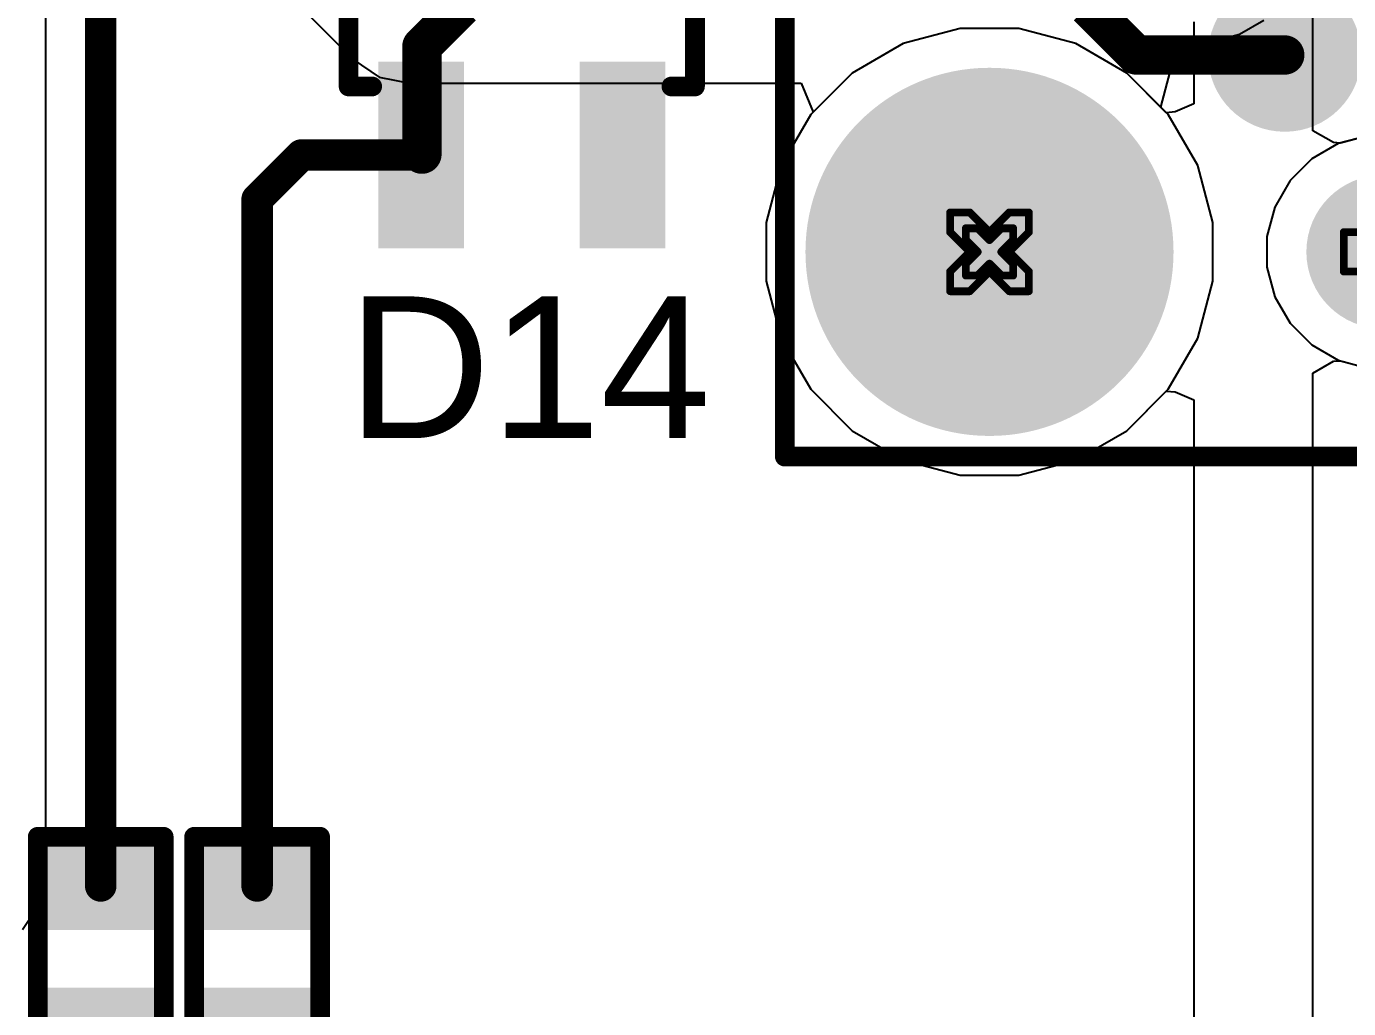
# Model space of a CAD drawing. Header units: inches. Extents: x 0 to 5379, y 0 to 5429.
# Drawn here: x 107.81 to 116.34, y 95.71 to 102.05 of the extents above; entities that cross this region are included whole.
import ezdxf

# ---------------------------------------------------------------- set-up
doc = ezdxf.new("R2010")
doc.units = ezdxf.units.IN
for name, color, linetype in [('Bottom Layer', 5, 'Continuous'), ('Bottom Solder', 6, 'Continuous'), ('Drill Drawing', 1, 'Continuous'), ('GND01', 16, 'Continuous'), ('GND02', 76, 'Continuous'), ('Pad Holes', 156, 'Continuous'), ('PWR', 156, 'Continuous'), ('SIG 01', 90, 'Continuous'), ('Top Layer', 1, 'Continuous'), ('Top Overlay', 2, 'Continuous'), ('Top Paste', 8, 'Continuous'), ('Top Solder', 216, 'Continuous')]:
    doc.layers.add(name, color=color, linetype=linetype)
doc.styles.add('Arial', font='', dxfattribs={"height": 0.2})
doc.styles.get('Arial').set_extended_font_data('Arial')

# ---------------------------------------------------------------- blocks, each defined once
blk = doc.blocks.new('R___0402_697')
at = {"layer": 'Top Layer'}
for points in [[(-0.6985, -0.3175), (-0.6985, 0.3175), (-0.2413, 0.3175), (-0.2413, -0.3175)], [(0.2413, -0.3175), (0.2413, 0.3175), (0.6985, 0.3175), (0.6985, -0.3175)]]:
    blk.add_hatch(color=1, dxfattribs=at).paths.add_polyline_path(points)
at = {"layer": 'Top Paste'}
for points in [[(-0.6985, -0.3175), (-0.6985, 0.3175), (-0.2413, 0.3175), (-0.2413, -0.3175)], [(0.2413, -0.3175), (0.2413, 0.3175), (0.6985, 0.3175), (0.6985, -0.3175)]]:
    blk.add_hatch(color=8, dxfattribs=at).paths.add_polyline_path(points)
at = {"layer": 'Top Solder'}
for points in [[(-0.7535, -0.3725), (-0.7535, 0.3725), (-0.1863, 0.3725), (-0.1863, -0.3725)], [(0.1863, -0.3725), (0.1863, 0.3725), (0.7535, 0.3725), (0.7535, -0.3725)]]:
    blk.add_hatch(color=216, dxfattribs=at).paths.add_polyline_path(points)
at = {"layer": 'Top Overlay'}
for points in [[(-0.7874, 0.4064, 0.127, 0.127, 0), (0.7874, 0.4064, 0.127, 0.127, 0)], [(-0.7874, 0.4064, 0.127, 0.127, 0), (-0.7874, -0.4064, 0.127, 0.127, 0)], [(0.7874, 0.4064, 0.127, 0.127, 0), (0.7874, -0.4064, 0.127, 0.127, 0)], [(-0.7874, -0.4064, 0.127, 0.127, 0), (0.7874, -0.4064, 0.127, 0.127, 0)], [(-0.8128, -0.4318, 0.00323, 0.00323, 0), (0.8128, -0.4318, 0.00323, 0.00323, 0)]]:
    blk.add_lwpolyline(points, format="xyseb", dxfattribs=at)
for points in [[(-0.8191, 0.4064, 0.0635, 0.0635, 1), (-0.7556, 0.4064, 0.0635, 0.0635, 1)], [(-0.8191, 0.4064, 0.0635, 0.0635, 1), (-0.7556, 0.4064, 0.0635, 0.0635, 1)], [(0.7556, 0.4064, 0.0635, 0.0635, 1), (0.8191, 0.4064, 0.0635, 0.0635, 1)], [(0.7556, 0.4064, 0.0635, 0.0635, 1), (0.8191, 0.4064, 0.0635, 0.0635, 1)], [(-0.8191, -0.4064, 0.0635, 0.0635, 1), (-0.7556, -0.4064, 0.0635, 0.0635, 1)], [(-0.8191, -0.4064, 0.0635, 0.0635, 1), (-0.7556, -0.4064, 0.0635, 0.0635, 1)], [(0.7556, -0.4064, 0.0635, 0.0635, 1), (0.8191, -0.4064, 0.0635, 0.0635, 1)], [(0.7556, -0.4064, 0.0635, 0.0635, 1), (0.8191, -0.4064, 0.0635, 0.0635, 1)], [(-0.8136, -0.4318, 0.00161, 0.00161, 1), (-0.812, -0.4318, 0.00161, 0.00161, 1)], [(0.812, -0.4318, 0.00161, 0.00161, 1), (0.8136, -0.4318, 0.00161, 0.00161, 1)]]:
    blk.add_lwpolyline(points, format="xyseb", close=True, dxfattribs=at)
blk = doc.blocks.new('R___0402_698')
at = {"layer": 'Top Layer'}
for points in [[(-0.6985, -0.3175), (-0.6985, 0.3175), (-0.2413, 0.3175), (-0.2413, -0.3175)], [(0.2413, -0.3175), (0.2413, 0.3175), (0.6985, 0.3175), (0.6985, -0.3175)]]:
    blk.add_hatch(color=1, dxfattribs=at).paths.add_polyline_path(points)
at = {"layer": 'Top Paste'}
for points in [[(-0.6985, -0.3175), (-0.6985, 0.3175), (-0.2413, 0.3175), (-0.2413, -0.3175)], [(0.2413, -0.3175), (0.2413, 0.3175), (0.6985, 0.3175), (0.6985, -0.3175)]]:
    blk.add_hatch(color=8, dxfattribs=at).paths.add_polyline_path(points)
at = {"layer": 'Top Solder'}
for points in [[(-0.7535, -0.3725), (-0.7535, 0.3725), (-0.1863, 0.3725), (-0.1863, -0.3725)], [(0.1863, -0.3725), (0.1863, 0.3725), (0.7535, 0.3725), (0.7535, -0.3725)]]:
    blk.add_hatch(color=216, dxfattribs=at).paths.add_polyline_path(points)
at = {"layer": 'Top Overlay'}
for points in [[(-0.7874, 0.4064, 0.127, 0.127, 0), (0.7874, 0.4064, 0.127, 0.127, 0)], [(-0.7874, 0.4064, 0.127, 0.127, 0), (-0.7874, -0.4064, 0.127, 0.127, 0)], [(0.7874, 0.4064, 0.127, 0.127, 0), (0.7874, -0.4064, 0.127, 0.127, 0)], [(-0.7874, -0.4064, 0.127, 0.127, 0), (0.7874, -0.4064, 0.127, 0.127, 0)], [(-0.8128, -0.4318, 0.00323, 0.00323, 0), (0.8128, -0.4318, 0.00323, 0.00323, 0)]]:
    blk.add_lwpolyline(points, format="xyseb", dxfattribs=at)
for points in [[(-0.8191, 0.4064, 0.0635, 0.0635, 1), (-0.7556, 0.4064, 0.0635, 0.0635, 1)], [(-0.8191, 0.4064, 0.0635, 0.0635, 1), (-0.7556, 0.4064, 0.0635, 0.0635, 1)], [(0.7556, 0.4064, 0.0635, 0.0635, 1), (0.8191, 0.4064, 0.0635, 0.0635, 1)], [(0.7556, 0.4064, 0.0635, 0.0635, 1), (0.8191, 0.4064, 0.0635, 0.0635, 1)], [(-0.8191, -0.4064, 0.0635, 0.0635, 1), (-0.7556, -0.4064, 0.0635, 0.0635, 1)], [(-0.8191, -0.4064, 0.0635, 0.0635, 1), (-0.7556, -0.4064, 0.0635, 0.0635, 1)], [(0.7556, -0.4064, 0.0635, 0.0635, 1), (0.8191, -0.4064, 0.0635, 0.0635, 1)], [(0.7556, -0.4064, 0.0635, 0.0635, 1), (0.8191, -0.4064, 0.0635, 0.0635, 1)], [(-0.8136, -0.4318, 0.00161, 0.00161, 1), (-0.812, -0.4318, 0.00161, 0.00161, 1)], [(0.812, -0.4318, 0.00161, 0.00161, 1), (0.8136, -0.4318, 0.00161, 0.00161, 1)]]:
    blk.add_lwpolyline(points, format="xyseb", close=True, dxfattribs=at)
blk = doc.blocks.new('TC2030_IDC__826')
at = {"layer": 'Bottom Solder'}
h = blk.add_hatch(color=6, dxfattribs=at)
edge = h.paths.add_edge_path()
edge.add_arc((-2.54, 2.54), 0.1016, 0, 360)
h = blk.add_hatch(color=6, dxfattribs=at)
edge = h.paths.add_edge_path()
edge.add_arc((0.635, 2.54), 0.1016, 0, 360)
h = blk.add_hatch(color=6, dxfattribs=at)
edge = h.paths.add_edge_path()
edge.add_arc((2.54, 1.016), 0.1016, 0, 360)
h = blk.add_hatch(color=6, dxfattribs=at)
edge = h.paths.add_edge_path()
edge.add_arc((-2.54, 0), 0.1016, 0, 360)
h = blk.add_hatch(color=6, dxfattribs=at)
edge = h.paths.add_edge_path()
edge.add_arc((2.54, -1.016), 0.1016, 0, 360)
h = blk.add_hatch(color=6, dxfattribs=at)
edge = h.paths.add_edge_path()
edge.add_arc((-2.54, -2.54), 0.1016, 0, 360)
h = blk.add_hatch(color=6, dxfattribs=at)
edge = h.paths.add_edge_path()
edge.add_arc((0.635, -2.54), 0.1016, 0, 360)
at = {"layer": 'Pad Holes'}
h = blk.add_hatch(color=7, dxfattribs=at)
edge = h.paths.add_edge_path()
edge.add_arc((-2.54, 2.54), 1.1875, 0, 360)
h = blk.add_hatch(color=7, dxfattribs=at)
edge = h.paths.add_edge_path()
edge.add_arc((0.635, 2.54), 1.1875, 0, 360)
h = blk.add_hatch(color=7, dxfattribs=at)
edge = h.paths.add_edge_path()
edge.add_arc((2.54, 1.016), 0.4955, 0, 360)
h = blk.add_hatch(color=7, dxfattribs=at)
edge = h.paths.add_edge_path()
edge.add_arc((-2.54, 0), 0.4955, 0, 360)
h = blk.add_hatch(color=7, dxfattribs=at)
edge = h.paths.add_edge_path()
edge.add_arc((2.54, -1.016), 0.4955, 0, 360)
h = blk.add_hatch(color=7, dxfattribs=at)
edge = h.paths.add_edge_path()
edge.add_arc((-2.54, -2.54), 1.1875, 0, 360)
h = blk.add_hatch(color=7, dxfattribs=at)
edge = h.paths.add_edge_path()
edge.add_arc((0.635, -2.54), 1.1875, 0, 360)
at = {"layer": 'Top Layer'}
h = blk.add_hatch(color=1, dxfattribs=at)
edge = h.paths.add_edge_path()
edge.add_arc((-1.27, 0.635), 0.3935, 0, 360)
h = blk.add_hatch(color=1, dxfattribs=at)
edge = h.paths.add_edge_path()
edge.add_arc((0, 0.635), 0.3935, 0, 360)
h = blk.add_hatch(color=1, dxfattribs=at)
edge = h.paths.add_edge_path()
edge.add_arc((1.27, 0.635), 0.3935, 0, 360)
h = blk.add_hatch(color=1, dxfattribs=at)
edge = h.paths.add_edge_path()
edge.add_arc((-1.27, -0.635), 0.3935, 0, 360)
h = blk.add_hatch(color=1, dxfattribs=at)
edge = h.paths.add_edge_path()
edge.add_arc((-1.27, -0.635), 0.3935, 0, 360)
h = blk.add_hatch(color=1, dxfattribs=at)
edge = h.paths.add_edge_path()
edge.add_arc((0, -0.635), 0.3935, 0, 360)
h = blk.add_hatch(color=1, dxfattribs=at)
edge = h.paths.add_edge_path()
edge.add_arc((1.27, -0.635), 0.3935, 0, 360)
at = {"layer": 'Top Paste'}
h = blk.add_hatch(color=8, dxfattribs=at)
edge = h.paths.add_edge_path()
edge.add_arc((-1.27, 0.635), 0.3935, 0, 360)
h = blk.add_hatch(color=8, dxfattribs=at)
edge = h.paths.add_edge_path()
edge.add_arc((0, 0.635), 0.3935, 0, 360)
h = blk.add_hatch(color=8, dxfattribs=at)
edge = h.paths.add_edge_path()
edge.add_arc((1.27, 0.635), 0.3935, 0, 360)
h = blk.add_hatch(color=8, dxfattribs=at)
edge = h.paths.add_edge_path()
edge.add_arc((-1.27, -0.635), 0.3935, 0, 360)
h = blk.add_hatch(color=8, dxfattribs=at)
edge = h.paths.add_edge_path()
edge.add_arc((-1.27, -0.635), 0.3935, 0, 360)
h = blk.add_hatch(color=8, dxfattribs=at)
edge = h.paths.add_edge_path()
edge.add_arc((0, -0.635), 0.3935, 0, 360)
h = blk.add_hatch(color=8, dxfattribs=at)
edge = h.paths.add_edge_path()
edge.add_arc((1.27, -0.635), 0.3935, 0, 360)
at = {"layer": 'Top Solder'}
h = blk.add_hatch(color=216, dxfattribs=at)
edge = h.paths.add_edge_path()
edge.add_arc((-2.54, 2.54), 0.1016, 0, 360)
h = blk.add_hatch(color=216, dxfattribs=at)
edge = h.paths.add_edge_path()
edge.add_arc((0.635, 2.54), 0.1016, 0, 360)
h = blk.add_hatch(color=216, dxfattribs=at)
edge = h.paths.add_edge_path()
edge.add_arc((-1.27, 0.635), 0.4951, 0, 360)
h = blk.add_hatch(color=216, dxfattribs=at)
edge = h.paths.add_edge_path()
edge.add_arc((0, 0.635), 0.4951, 0, 360)
h = blk.add_hatch(color=216, dxfattribs=at)
edge = h.paths.add_edge_path()
edge.add_arc((1.27, 0.635), 0.4951, 0, 360)
h = blk.add_hatch(color=216, dxfattribs=at)
edge = h.paths.add_edge_path()
edge.add_arc((2.54, 1.016), 0.1016, 0, 360)
h = blk.add_hatch(color=216, dxfattribs=at)
edge = h.paths.add_edge_path()
edge.add_arc((-2.54, 0), 0.1016, 0, 360)
h = blk.add_hatch(color=216, dxfattribs=at)
edge = h.paths.add_edge_path()
edge.add_arc((-1.27, -0.635), 0.4951, 0, 360)
h = blk.add_hatch(color=216, dxfattribs=at)
edge = h.paths.add_edge_path()
edge.add_arc((-1.27, -0.635), 0.4951, 0, 360)
h = blk.add_hatch(color=216, dxfattribs=at)
edge = h.paths.add_edge_path()
edge.add_arc((0, -0.635), 0.4951, 0, 360)
h = blk.add_hatch(color=216, dxfattribs=at)
edge = h.paths.add_edge_path()
edge.add_arc((1.27, -0.635), 0.4951, 0, 360)
h = blk.add_hatch(color=216, dxfattribs=at)
edge = h.paths.add_edge_path()
edge.add_arc((2.54, -1.016), 0.1016, 0, 360)
h = blk.add_hatch(color=216, dxfattribs=at)
edge = h.paths.add_edge_path()
edge.add_arc((-2.54, -2.54), 0.1016, 0, 360)
h = blk.add_hatch(color=216, dxfattribs=at)
edge = h.paths.add_edge_path()
edge.add_arc((0.635, -2.54), 0.1016, 0, 360)
at = {"layer": 'Top Overlay'}
for points in [[(-3.8608, 3.8608, 0.127, 0.127, 0), (-3.8608, -3.8608, 0.127, 0.127, 0)], [(-3.8608, 3.8608, 0.127, 0.127, 0), (3.2004, 3.8608, 0.127, 0.127, 0)], [(3.2004, 3.8608, 0.127, 0.127, 0), (3.2004, -3.8608, 0.127, 0.127, 0)], [(-1.27, -1.1684, 0.127, 0.127, 0), (-1.397, -1.2954, 0.127, 0.127, 0)], [(-1.27, -1.1684, 0.127, 0.127, 0), (-1.143, -1.2954, 0.127, 0.127, 0)], [(-1.397, -1.2954, 0.127, 0.127, 0), (-1.143, -1.2954, 0.127, 0.127, 0)], [(-3.8608, -3.8608, 0.127, 0.127, 0), (3.2004, -3.8608, 0.127, 0.127, 0)]]:
    blk.add_lwpolyline(points, format="xyseb", dxfattribs=at)
for points in [[(-3.89255, 3.8608, 0.0635, 0.0635, 1), (-3.82905, 3.8608, 0.0635, 0.0635, 1)], [(-3.89255, 3.8608, 0.0635, 0.0635, 1), (-3.82905, 3.8608, 0.0635, 0.0635, 1)], [(3.16865, 3.8608, 0.0635, 0.0635, 1), (3.23215, 3.8608, 0.0635, 0.0635, 1)], [(3.16865, 3.8608, 0.0635, 0.0635, 1), (3.23215, 3.8608, 0.0635, 0.0635, 1)], [(-1.30175, -1.1684, 0.0635, 0.0635, 1), (-1.23825, -1.1684, 0.0635, 0.0635, 1)], [(-1.30175, -1.1684, 0.0635, 0.0635, 1), (-1.23825, -1.1684, 0.0635, 0.0635, 1)], [(-1.42875, -1.2954, 0.0635, 0.0635, 1), (-1.36525, -1.2954, 0.0635, 0.0635, 1)], [(-1.42875, -1.2954, 0.0635, 0.0635, 1), (-1.36525, -1.2954, 0.0635, 0.0635, 1)], [(-1.17475, -1.2954, 0.0635, 0.0635, 1), (-1.11125, -1.2954, 0.0635, 0.0635, 1)], [(-1.17475, -1.2954, 0.0635, 0.0635, 1), (-1.11125, -1.2954, 0.0635, 0.0635, 1)], [(-3.89255, -3.8608, 0.0635, 0.0635, 1), (-3.82905, -3.8608, 0.0635, 0.0635, 1)], [(-3.89255, -3.8608, 0.0635, 0.0635, 1), (-3.82905, -3.8608, 0.0635, 0.0635, 1)], [(3.16865, -3.8608, 0.0635, 0.0635, 1), (3.23215, -3.8608, 0.0635, 0.0635, 1)], [(3.16865, -3.8608, 0.0635, 0.0635, 1), (3.23215, -3.8608, 0.0635, 0.0635, 1)]]:
    blk.add_lwpolyline(points, format="xyseb", close=True, dxfattribs=at)
blk = doc.blocks.new('SOT_323_5_917')
at = {"layer": 'Top Layer'}
for points in [[(-1.45, 0.825), (-0.45, 0.825), (-0.45, 0.475), (-1.45, 0.475)], [(0.45, 0.825), (1.45, 0.825), (1.45, 0.475), (0.45, 0.475)], [(-1.45, 0.175), (-0.45, 0.175), (-0.45, -0.175), (-1.45, -0.175)], [(-1.45, -0.475), (-0.45, -0.475), (-0.45, -0.825), (-1.45, -0.825)], [(0.45, -0.475), (1.45, -0.475), (1.45, -0.825), (0.45, -0.825)]]:
    blk.add_hatch(color=1, dxfattribs=at).paths.add_polyline_path(points)
at = {"layer": 'Top Paste'}
for points in [[(-1.45, 0.825), (-0.45, 0.825), (-0.45, 0.475), (-1.45, 0.475)], [(0.45, 0.825), (1.45, 0.825), (1.45, 0.475), (0.45, 0.475)], [(-1.45, 0.175), (-0.45, 0.175), (-0.45, -0.175), (-1.45, -0.175)], [(-1.45, -0.475), (-0.45, -0.475), (-0.45, -0.825), (-1.45, -0.825)], [(0.45, -0.475), (1.45, -0.475), (1.45, -0.825), (0.45, -0.825)]]:
    blk.add_hatch(color=8, dxfattribs=at).paths.add_polyline_path(points)
at = {"layer": 'Top Solder'}
for points in [[(-1.5516, 0.9266), (-0.3484, 0.9266), (-0.3484, 0.3734), (-1.5516, 0.3734)], [(0.3484, 0.9266), (1.5516, 0.9266), (1.5516, 0.3734), (0.3484, 0.3734)], [(-1.5516, 0.2766), (-0.3484, 0.2766), (-0.3484, -0.2766), (-1.5516, -0.2766)], [(-1.5516, -0.3734), (-0.3484, -0.3734), (-0.3484, -0.9266), (-1.5516, -0.9266)], [(0.3484, -0.3734), (1.5516, -0.3734), (1.5516, -0.9266), (0.3484, -0.9266)]]:
    blk.add_hatch(color=216, dxfattribs=at).paths.add_polyline_path(points)
at = {"layer": 'Top Overlay'}
for points in [[(-0.5842, 0.9652, 0.127, 0.127, 0), (-0.5842, 1.1176, 0.127, 0.127, 0)], [(0.508, 1.1176, 0.127, 0.127, 0), (-0.5842, 1.1176, 0.127, 0.127, 0)], [(0.508, 0.9652, 0.127, 0.127, 0), (0.508, 1.1176, 0.127, 0.127, 0)], [(-1.6002, 0.6604, 0.127, 0.127, 0), (-1.7272, 0.7874, 0.127, 0.127, 0)], [(-1.7272, 0.5334, 0.127, 0.127, 0), (-1.7272, 0.7874, 0.127, 0.127, 0)], [(-1.7272, 0.5334, 0.127, 0.127, 0), (-1.6002, 0.6604, 0.127, 0.127, 0)], [(-0.5842, -1.1176, 0.127, 0.127, 0), (-0.5842, -0.9652, 0.127, 0.127, 0)], [(0.508, -1.1176, 0.127, 0.127, 0), (0.508, -0.9652, 0.127, 0.127, 0)], [(0.508, -1.1176, 0.127, 0.127, 0), (-0.5842, -1.1176, 0.127, 0.127, 0)]]:
    blk.add_lwpolyline(points, format="xyseb", dxfattribs=at)
for points in [[(-0.6159, 1.1176, 0.0635, 0.0635, 1), (-0.5524, 1.1176, 0.0635, 0.0635, 1)], [(-0.6159, 1.1176, 0.0635, 0.0635, 1), (-0.5524, 1.1176, 0.0635, 0.0635, 1)], [(0.4763, 1.1176, 0.0635, 0.0635, 1), (0.5398, 1.1176, 0.0635, 0.0635, 1)], [(0.4763, 1.1176, 0.0635, 0.0635, 1), (0.5398, 1.1176, 0.0635, 0.0635, 1)], [(-0.6159, 0.9652, 0.0635, 0.0635, 1), (-0.5524, 0.9652, 0.0635, 0.0635, 1)], [(0.4763, 0.9652, 0.0635, 0.0635, 1), (0.5398, 0.9652, 0.0635, 0.0635, 1)], [(-1.759, 0.7874, 0.0635, 0.0635, 1), (-1.6954, 0.7874, 0.0635, 0.0635, 1)], [(-1.759, 0.7874, 0.0635, 0.0635, 1), (-1.6954, 0.7874, 0.0635, 0.0635, 1)], [(-1.632, 0.6604, 0.0635, 0.0635, 1), (-1.5684, 0.6604, 0.0635, 0.0635, 1)], [(-1.632, 0.6604, 0.0635, 0.0635, 1), (-1.5684, 0.6604, 0.0635, 0.0635, 1)], [(-1.759, 0.5334, 0.0635, 0.0635, 1), (-1.6954, 0.5334, 0.0635, 0.0635, 1)], [(-1.759, 0.5334, 0.0635, 0.0635, 1), (-1.6954, 0.5334, 0.0635, 0.0635, 1)], [(-0.6159, -0.9652, 0.0635, 0.0635, 1), (-0.5524, -0.9652, 0.0635, 0.0635, 1)], [(0.4763, -0.9652, 0.0635, 0.0635, 1), (0.5398, -0.9652, 0.0635, 0.0635, 1)], [(-0.6159, -1.1176, 0.0635, 0.0635, 1), (-0.5524, -1.1176, 0.0635, 0.0635, 1)], [(-0.6159, -1.1176, 0.0635, 0.0635, 1), (-0.5524, -1.1176, 0.0635, 0.0635, 1)], [(0.4763, -1.1176, 0.0635, 0.0635, 1), (0.5398, -1.1176, 0.0635, 0.0635, 1)], [(0.4763, -1.1176, 0.0635, 0.0635, 1), (0.5398, -1.1176, 0.0635, 0.0635, 1)]]:
    blk.add_lwpolyline(points, format="xyseb", close=True, dxfattribs=at)

msp = doc.modelspace()

# ---------------------------------------------------------------- linework, layer by layer
at = {"layer": 'Bottom Layer'}
for p, q in [((116.1098, 101.3735), (116.1098, 102.2894)), ((113.833, 102.0333), (113.4664, 101.935)), ((114.2125, 102.0333), (113.833, 102.0333)), ((114.5792, 101.935), (114.2125, 102.0333)), ((115.3412, 102.0763), (115.3412, 101.5467)), ((113.4664, 101.935), (113.1377, 101.7452)), ((114.9079, 101.7452), (114.5792, 101.935)), ((113.1377, 101.7452), (112.8693, 101.4769)), ((115.1634, 101.4897), (114.9079, 101.7452)), ((115.3412, 101.5467), (115.2202, 101.4955)), ((112.8693, 101.4769), (112.6795, 101.1481)), ((115.2202, 101.4955), (115.1634, 101.4897)), ((116.2425, 101.2969), (116.1098, 101.3735)), ((116.2876, 101.294), (116.2425, 101.2969)), ((116.4641, 101.3413), (116.2876, 101.294)), ((112.6795, 101.1481), (112.5813, 100.7815)), ((112.5813, 100.7815), (112.5813, 100.402)), ((112.5813, 100.402), (112.6795, 100.0354)), ((112.6795, 100.0354), (112.8693, 99.7067)), ((116.1098, 99.81), (116.2425, 99.8866)), ((116.1098, 92.7672), (116.1098, 99.81)), ((116.2425, 99.8866), (116.2876, 99.8895)), ((116.2876, 99.8895), (116.4641, 99.8423)), ((112.8693, 99.7067), (113.1377, 99.4383)), ((114.9079, 99.4383), (115.1634, 99.6938)), ((115.1634, 99.6938), (115.2202, 99.688)), ((115.2202, 99.688), (115.3412, 99.6368)), ((115.3412, 99.6368), (115.3412, 92.9479)), ((113.1377, 99.4383), (113.4664, 99.2485)), ((114.5792, 99.2485), (114.9079, 99.4383)), ((113.4664, 99.2485), (113.833, 99.1503)), ((114.2125, 99.1503), (114.5792, 99.2485)), ((113.833, 99.1503), (114.2125, 99.1503))]:
    msp.add_line(p, q, dxfattribs=at)
at = {"layer": 'Drill Drawing'}
for points in [[(113.7688, 100.7188, 0.0508, 0.0508, 0), (113.7688, 100.8458, 0.0508, 0.0508, 0)], [(113.7688, 100.8458, 0.0508, 0.0508, 0), (113.8958, 100.8458, 0.0508, 0.0508, 0)], [(113.8958, 100.8458, 0.0508, 0.0508, 0), (114.0228, 100.7188, 0.0508, 0.0508, 0)], [(114.0228, 100.7188, 0.0508, 0.0508, 0), (114.1498, 100.8458, 0.0508, 0.0508, 0)], [(114.1498, 100.8458, 0.0508, 0.0508, 0), (114.2768, 100.8458, 0.0508, 0.0508, 0)], [(114.2768, 100.7188, 0.0508, 0.0508, 0), (114.2768, 100.8458, 0.0508, 0.0508, 0)], [(113.8704, 100.668, 0.0508, 0.0508, 0), (113.8704, 100.7442, 0.0508, 0.0508, 0)], [(113.8704, 100.7442, 0.0508, 0.0508, 0), (113.9466, 100.7442, 0.0508, 0.0508, 0)], [(113.9466, 100.7442, 0.0508, 0.0508, 0), (114.0228, 100.668, 0.0508, 0.0508, 0)], [(114.0228, 100.668, 0.0508, 0.0508, 0), (114.099, 100.7442, 0.0508, 0.0508, 0)], [(114.099, 100.7442, 0.0508, 0.0508, 0), (114.1752, 100.7442, 0.0508, 0.0508, 0)], [(114.1752, 100.668, 0.0508, 0.0508, 0), (114.1752, 100.7442, 0.0508, 0.0508, 0)], [(113.7688, 100.7188, 0.0508, 0.0508, 0), (113.8958, 100.5918, 0.0508, 0.0508, 0)], [(113.8704, 100.668, 0.0508, 0.0508, 0), (113.9466, 100.5918, 0.0508, 0.0508, 0)], [(114.099, 100.5918, 0.0508, 0.0508, 0), (114.1752, 100.668, 0.0508, 0.0508, 0)], [(114.1498, 100.5918, 0.0508, 0.0508, 0), (114.2768, 100.7188, 0.0508, 0.0508, 0)], [(116.3088, 100.4648, 0.0508, 0.0508, 0), (116.3088, 100.7188, 0.0508, 0.0508, 0)], [(116.3088, 100.7188, 0.0508, 0.0508, 0), (116.4358, 100.7188, 0.0508, 0.0508, 0)], [(113.7688, 100.4648, 0.0508, 0.0508, 0), (113.8958, 100.5918, 0.0508, 0.0508, 0)], [(113.8704, 100.5156, 0.0508, 0.0508, 0), (113.9466, 100.5918, 0.0508, 0.0508, 0)], [(114.099, 100.5918, 0.0508, 0.0508, 0), (114.1752, 100.5156, 0.0508, 0.0508, 0)], [(114.1498, 100.5918, 0.0508, 0.0508, 0), (114.2768, 100.4648, 0.0508, 0.0508, 0)], [(113.8704, 100.4394, 0.0508, 0.0508, 0), (113.8704, 100.5156, 0.0508, 0.0508, 0)], [(113.9466, 100.4394, 0.0508, 0.0508, 0), (114.0228, 100.5156, 0.0508, 0.0508, 0)], [(114.0228, 100.5156, 0.0508, 0.0508, 0), (114.099, 100.4394, 0.0508, 0.0508, 0)], [(114.1752, 100.4394, 0.0508, 0.0508, 0), (114.1752, 100.5156, 0.0508, 0.0508, 0)], [(113.7688, 100.3378, 0.0508, 0.0508, 0), (113.7688, 100.4648, 0.0508, 0.0508, 0)], [(113.8704, 100.4394, 0.0508, 0.0508, 0), (113.9466, 100.4394, 0.0508, 0.0508, 0)], [(113.8958, 100.3378, 0.0508, 0.0508, 0), (114.0228, 100.4648, 0.0508, 0.0508, 0)], [(114.0228, 100.4648, 0.0508, 0.0508, 0), (114.1498, 100.3378, 0.0508, 0.0508, 0)], [(114.099, 100.4394, 0.0508, 0.0508, 0), (114.1752, 100.4394, 0.0508, 0.0508, 0)], [(114.2768, 100.3378, 0.0508, 0.0508, 0), (114.2768, 100.4648, 0.0508, 0.0508, 0)], [(116.3088, 100.4648, 0.0508, 0.0508, 0), (116.4358, 100.4648, 0.0508, 0.0508, 0)], [(113.7688, 100.3378, 0.0508, 0.0508, 0), (113.8958, 100.3378, 0.0508, 0.0508, 0)], [(114.1498, 100.3378, 0.0508, 0.0508, 0), (114.2768, 100.3378, 0.0508, 0.0508, 0)]]:
    msp.add_lwpolyline(points, format="xyseb", dxfattribs=at)
for points in [[(113.7561, 100.8458, 0.0254, 0.0254, 1), (113.7815, 100.8458, 0.0254, 0.0254, 1)], [(113.7561, 100.8458, 0.0254, 0.0254, 1), (113.7815, 100.8458, 0.0254, 0.0254, 1)], [(113.8831, 100.8458, 0.0254, 0.0254, 1), (113.9085, 100.8458, 0.0254, 0.0254, 1)], [(113.8831, 100.8458, 0.0254, 0.0254, 1), (113.9085, 100.8458, 0.0254, 0.0254, 1)], [(114.1371, 100.8458, 0.0254, 0.0254, 1), (114.1625, 100.8458, 0.0254, 0.0254, 1)], [(114.1371, 100.8458, 0.0254, 0.0254, 1), (114.1625, 100.8458, 0.0254, 0.0254, 1)], [(114.2641, 100.8458, 0.0254, 0.0254, 1), (114.2895, 100.8458, 0.0254, 0.0254, 1)], [(114.2641, 100.8458, 0.0254, 0.0254, 1), (114.2895, 100.8458, 0.0254, 0.0254, 1)], [(113.8577, 100.7442, 0.0254, 0.0254, 1), (113.8831, 100.7442, 0.0254, 0.0254, 1)], [(113.8577, 100.7442, 0.0254, 0.0254, 1), (113.8831, 100.7442, 0.0254, 0.0254, 1)], [(113.9339, 100.7442, 0.0254, 0.0254, 1), (113.9593, 100.7442, 0.0254, 0.0254, 1)], [(113.9339, 100.7442, 0.0254, 0.0254, 1), (113.9593, 100.7442, 0.0254, 0.0254, 1)], [(114.0863, 100.7442, 0.0254, 0.0254, 1), (114.1117, 100.7442, 0.0254, 0.0254, 1)], [(114.0863, 100.7442, 0.0254, 0.0254, 1), (114.1117, 100.7442, 0.0254, 0.0254, 1)], [(114.1625, 100.7442, 0.0254, 0.0254, 1), (114.1879, 100.7442, 0.0254, 0.0254, 1)], [(114.1625, 100.7442, 0.0254, 0.0254, 1), (114.1879, 100.7442, 0.0254, 0.0254, 1)], [(113.7561, 100.7188, 0.0254, 0.0254, 1), (113.7815, 100.7188, 0.0254, 0.0254, 1)], [(113.7561, 100.7188, 0.0254, 0.0254, 1), (113.7815, 100.7188, 0.0254, 0.0254, 1)], [(113.8577, 100.668, 0.0254, 0.0254, 1), (113.8831, 100.668, 0.0254, 0.0254, 1)], [(113.8577, 100.668, 0.0254, 0.0254, 1), (113.8831, 100.668, 0.0254, 0.0254, 1)], [(114.0101, 100.7188, 0.0254, 0.0254, 1), (114.0355, 100.7188, 0.0254, 0.0254, 1)], [(114.0101, 100.7188, 0.0254, 0.0254, 1), (114.0355, 100.7188, 0.0254, 0.0254, 1)], [(114.0101, 100.668, 0.0254, 0.0254, 1), (114.0355, 100.668, 0.0254, 0.0254, 1)], [(114.0101, 100.668, 0.0254, 0.0254, 1), (114.0355, 100.668, 0.0254, 0.0254, 1)], [(114.1625, 100.668, 0.0254, 0.0254, 1), (114.1879, 100.668, 0.0254, 0.0254, 1)], [(114.1625, 100.668, 0.0254, 0.0254, 1), (114.1879, 100.668, 0.0254, 0.0254, 1)], [(114.2641, 100.7188, 0.0254, 0.0254, 1), (114.2895, 100.7188, 0.0254, 0.0254, 1)], [(114.2641, 100.7188, 0.0254, 0.0254, 1), (114.2895, 100.7188, 0.0254, 0.0254, 1)], [(116.2961, 100.7188, 0.0254, 0.0254, 1), (116.3215, 100.7188, 0.0254, 0.0254, 1)], [(116.2961, 100.7188, 0.0254, 0.0254, 1), (116.3215, 100.7188, 0.0254, 0.0254, 1)], [(113.8831, 100.5918, 0.0254, 0.0254, 1), (113.9085, 100.5918, 0.0254, 0.0254, 1)], [(113.8831, 100.5918, 0.0254, 0.0254, 1), (113.9085, 100.5918, 0.0254, 0.0254, 1)], [(113.9339, 100.5918, 0.0254, 0.0254, 1), (113.9593, 100.5918, 0.0254, 0.0254, 1)], [(113.9339, 100.5918, 0.0254, 0.0254, 1), (113.9593, 100.5918, 0.0254, 0.0254, 1)], [(114.0863, 100.5918, 0.0254, 0.0254, 1), (114.1117, 100.5918, 0.0254, 0.0254, 1)], [(114.0863, 100.5918, 0.0254, 0.0254, 1), (114.1117, 100.5918, 0.0254, 0.0254, 1)], [(114.1371, 100.5918, 0.0254, 0.0254, 1), (114.1625, 100.5918, 0.0254, 0.0254, 1)], [(114.1371, 100.5918, 0.0254, 0.0254, 1), (114.1625, 100.5918, 0.0254, 0.0254, 1)], [(113.8577, 100.5156, 0.0254, 0.0254, 1), (113.8831, 100.5156, 0.0254, 0.0254, 1)], [(113.8577, 100.5156, 0.0254, 0.0254, 1), (113.8831, 100.5156, 0.0254, 0.0254, 1)], [(114.0101, 100.5156, 0.0254, 0.0254, 1), (114.0355, 100.5156, 0.0254, 0.0254, 1)], [(114.0101, 100.5156, 0.0254, 0.0254, 1), (114.0355, 100.5156, 0.0254, 0.0254, 1)], [(114.1625, 100.5156, 0.0254, 0.0254, 1), (114.1879, 100.5156, 0.0254, 0.0254, 1)], [(114.1625, 100.5156, 0.0254, 0.0254, 1), (114.1879, 100.5156, 0.0254, 0.0254, 1)], [(113.7561, 100.4648, 0.0254, 0.0254, 1), (113.7815, 100.4648, 0.0254, 0.0254, 1)], [(113.7561, 100.4648, 0.0254, 0.0254, 1), (113.7815, 100.4648, 0.0254, 0.0254, 1)], [(113.8577, 100.4394, 0.0254, 0.0254, 1), (113.8831, 100.4394, 0.0254, 0.0254, 1)], [(113.8577, 100.4394, 0.0254, 0.0254, 1), (113.8831, 100.4394, 0.0254, 0.0254, 1)], [(113.9339, 100.4394, 0.0254, 0.0254, 1), (113.9593, 100.4394, 0.0254, 0.0254, 1)], [(113.9339, 100.4394, 0.0254, 0.0254, 1), (113.9593, 100.4394, 0.0254, 0.0254, 1)], [(114.0101, 100.4648, 0.0254, 0.0254, 1), (114.0355, 100.4648, 0.0254, 0.0254, 1)], [(114.0101, 100.4648, 0.0254, 0.0254, 1), (114.0355, 100.4648, 0.0254, 0.0254, 1)], [(114.0863, 100.4394, 0.0254, 0.0254, 1), (114.1117, 100.4394, 0.0254, 0.0254, 1)], [(114.0863, 100.4394, 0.0254, 0.0254, 1), (114.1117, 100.4394, 0.0254, 0.0254, 1)], [(114.1625, 100.4394, 0.0254, 0.0254, 1), (114.1879, 100.4394, 0.0254, 0.0254, 1)], [(114.1625, 100.4394, 0.0254, 0.0254, 1), (114.1879, 100.4394, 0.0254, 0.0254, 1)], [(114.2641, 100.4648, 0.0254, 0.0254, 1), (114.2895, 100.4648, 0.0254, 0.0254, 1)], [(114.2641, 100.4648, 0.0254, 0.0254, 1), (114.2895, 100.4648, 0.0254, 0.0254, 1)], [(116.2961, 100.4648, 0.0254, 0.0254, 1), (116.3215, 100.4648, 0.0254, 0.0254, 1)], [(116.2961, 100.4648, 0.0254, 0.0254, 1), (116.3215, 100.4648, 0.0254, 0.0254, 1)], [(113.7561, 100.3378, 0.0254, 0.0254, 1), (113.7815, 100.3378, 0.0254, 0.0254, 1)], [(113.7561, 100.3378, 0.0254, 0.0254, 1), (113.7815, 100.3378, 0.0254, 0.0254, 1)], [(113.8831, 100.3378, 0.0254, 0.0254, 1), (113.9085, 100.3378, 0.0254, 0.0254, 1)], [(113.8831, 100.3378, 0.0254, 0.0254, 1), (113.9085, 100.3378, 0.0254, 0.0254, 1)], [(114.1371, 100.3378, 0.0254, 0.0254, 1), (114.1625, 100.3378, 0.0254, 0.0254, 1)], [(114.1371, 100.3378, 0.0254, 0.0254, 1), (114.1625, 100.3378, 0.0254, 0.0254, 1)], [(114.2641, 100.3378, 0.0254, 0.0254, 1), (114.2895, 100.3378, 0.0254, 0.0254, 1)], [(114.2641, 100.3378, 0.0254, 0.0254, 1), (114.2895, 100.3378, 0.0254, 0.0254, 1)]]:
    msp.add_lwpolyline(points, format="xyseb", close=True, dxfattribs=at)
at = {"layer": 'GND01'}
for p, q in [((113.833, 102.0333), (113.4664, 101.935)), ((114.2125, 102.0333), (113.833, 102.0333)), ((114.5792, 101.935), (114.2125, 102.0333)), ((113.4664, 101.935), (113.1377, 101.7452)), ((114.9079, 101.7452), (114.5792, 101.935)), ((113.1377, 101.7452), (112.8693, 101.4769)), ((115.1762, 101.4769), (114.9079, 101.7452)), ((112.8693, 101.4769), (112.6795, 101.1481)), ((115.366, 101.1481), (115.1762, 101.4769)), ((116.2735, 101.2902), (116.1026, 101.1915)), ((116.4641, 101.3413), (116.2735, 101.2902)), ((116.1026, 101.1915), (115.963, 101.052)), ((112.6795, 101.1481), (112.5813, 100.7815)), ((115.4643, 100.7815), (115.366, 101.1481)), ((115.963, 101.052), (115.8643, 100.881)), ((115.8643, 100.881), (115.8133, 100.6904)), ((112.5813, 100.7815), (112.5813, 100.402)), ((115.4643, 100.402), (115.4643, 100.7815)), ((115.8133, 100.6904), (115.8133, 100.4931)), ((115.8133, 100.4931), (115.8643, 100.3025)), ((112.5813, 100.402), (112.6795, 100.0354)), ((115.366, 100.0354), (115.4643, 100.402)), ((115.8643, 100.3025), (115.963, 100.1315)), ((115.963, 100.1315), (116.1026, 99.992)), ((112.6795, 100.0354), (112.8693, 99.7067)), ((115.1762, 99.7067), (115.366, 100.0354)), ((116.1026, 99.992), (116.2735, 99.8933)), ((116.2735, 99.8933), (116.4641, 99.8423)), ((112.8693, 99.7067), (113.1377, 99.4383)), ((114.9079, 99.4383), (115.1762, 99.7067)), ((113.1377, 99.4383), (113.4664, 99.2485)), ((114.5792, 99.2485), (114.9079, 99.4383)), ((113.4664, 99.2485), (113.833, 99.1503)), ((114.2125, 99.1503), (114.5792, 99.2485)), ((113.833, 99.1503), (114.2125, 99.1503))]:
    msp.add_line(p, q, dxfattribs=at)
at = {"layer": 'GND02'}
for p, q in [((113.833, 102.0333), (113.4664, 101.935)), ((114.2125, 102.0333), (113.833, 102.0333)), ((114.5792, 101.935), (114.2125, 102.0333)), ((113.4664, 101.935), (113.1377, 101.7452)), ((114.9079, 101.7452), (114.5792, 101.935)), ((113.1377, 101.7452), (112.8693, 101.4769)), ((115.1762, 101.4769), (114.9079, 101.7452)), ((112.8693, 101.4769), (112.6795, 101.1481)), ((115.366, 101.1481), (115.1762, 101.4769)), ((116.2735, 101.2902), (116.1026, 101.1915)), ((116.4641, 101.3413), (116.2735, 101.2902)), ((116.1026, 101.1915), (115.963, 101.052)), ((112.6795, 101.1481), (112.5813, 100.7815)), ((115.4643, 100.7815), (115.366, 101.1481)), ((115.963, 101.052), (115.8643, 100.881)), ((115.8643, 100.881), (115.8133, 100.6904)), ((112.5813, 100.7815), (112.5813, 100.402)), ((115.4643, 100.402), (115.4643, 100.7815)), ((115.8133, 100.6904), (115.8133, 100.4931)), ((115.8133, 100.4931), (115.8643, 100.3025)), ((112.5813, 100.402), (112.6795, 100.0354)), ((115.366, 100.0354), (115.4643, 100.402)), ((115.8643, 100.3025), (115.963, 100.1315)), ((115.963, 100.1315), (116.1026, 99.992)), ((112.6795, 100.0354), (112.8693, 99.7067)), ((115.1762, 99.7067), (115.366, 100.0354)), ((116.1026, 99.992), (116.2735, 99.8933)), ((116.2735, 99.8933), (116.4641, 99.8423)), ((112.8693, 99.7067), (113.1377, 99.4383)), ((114.9079, 99.4383), (115.1762, 99.7067)), ((113.1377, 99.4383), (113.4664, 99.2485)), ((114.5792, 99.2485), (114.9079, 99.4383)), ((113.4664, 99.2485), (113.833, 99.1503)), ((114.2125, 99.1503), (114.5792, 99.2485)), ((113.833, 99.1503), (114.2125, 99.1503))]:
    msp.add_line(p, q, dxfattribs=at)
at = {"layer": 'PWR'}
for p, q in [((113.833, 102.0333), (113.4664, 101.935)), ((114.2125, 102.0333), (113.833, 102.0333)), ((114.5792, 101.935), (114.2125, 102.0333)), ((113.4664, 101.935), (113.1377, 101.7452)), ((114.9079, 101.7452), (114.5792, 101.935)), ((113.1377, 101.7452), (112.8693, 101.4769)), ((115.1762, 101.4769), (114.9079, 101.7452)), ((112.8693, 101.4769), (112.6795, 101.1481)), ((115.366, 101.1481), (115.1762, 101.4769)), ((116.2735, 101.2902), (116.1026, 101.1915)), ((116.4641, 101.3413), (116.2735, 101.2902)), ((116.1026, 101.1915), (115.963, 101.052)), ((112.6795, 101.1481), (112.5813, 100.7815)), ((115.4643, 100.7815), (115.366, 101.1481)), ((115.963, 101.052), (115.8643, 100.881)), ((115.8643, 100.881), (115.8133, 100.6904)), ((112.5813, 100.7815), (112.5813, 100.402)), ((115.4643, 100.402), (115.4643, 100.7815)), ((115.8133, 100.6904), (115.8133, 100.4931)), ((115.8133, 100.4931), (115.8643, 100.3025)), ((112.5813, 100.402), (112.6795, 100.0354)), ((115.366, 100.0354), (115.4643, 100.402)), ((115.8643, 100.3025), (115.963, 100.1315)), ((115.963, 100.1315), (116.1026, 99.992)), ((112.6795, 100.0354), (112.8693, 99.7067)), ((115.1762, 99.7067), (115.366, 100.0354)), ((116.1026, 99.992), (116.2735, 99.8933)), ((116.2735, 99.8933), (116.4641, 99.8423)), ((112.8693, 99.7067), (113.1377, 99.4383)), ((114.9079, 99.4383), (115.1762, 99.7067)), ((113.1377, 99.4383), (113.4664, 99.2485)), ((114.5792, 99.2485), (114.9079, 99.4383)), ((113.4664, 99.2485), (113.833, 99.1503)), ((114.2125, 99.1503), (114.5792, 99.2485)), ((113.833, 99.1503), (114.2125, 99.1503))]:
    msp.add_line(p, q, dxfattribs=at)
at = {"layer": 'SIG 01'}
for p, q in [((107.9346, 96.587), (107.9346, 104.6987)), ((109.6244, 102.1247), (109.9171, 101.832)), ((115.6365, 101.9957), (115.7918, 102.0854)), ((115.3078, 101.832), (115.4251, 101.9493)), ((115.4251, 101.9493), (115.4633, 101.9493)), ((115.4633, 101.9493), (115.6365, 101.9957)), ((109.9171, 101.832), (110.0852, 101.7197)), ((115.1883, 101.7522), (115.3078, 101.832)), ((110.0852, 101.7197), (110.2834, 101.6803)), ((115.1273, 101.5258), (115.1883, 101.7522)), ((110.2834, 101.6803), (112.8072, 101.6803)), ((112.8072, 101.6803), (112.885, 101.4926)), ((115.1762, 101.4769), (115.1273, 101.5258)), ((112.8693, 101.4769), (112.6795, 101.1481)), ((112.885, 101.4926), (112.8693, 101.4769)), ((115.366, 101.1481), (115.1762, 101.4769)), ((116.2735, 101.2902), (116.1026, 101.1915)), ((116.4641, 101.3413), (116.2735, 101.2902)), ((116.1026, 101.1915), (115.963, 101.052)), ((112.6795, 101.1481), (112.5813, 100.7815)), ((115.4643, 100.7815), (115.366, 101.1481)), ((115.963, 101.052), (115.8643, 100.881)), ((115.8643, 100.881), (115.8133, 100.6904)), ((112.5813, 100.7815), (112.5813, 100.402)), ((115.4643, 100.402), (115.4643, 100.7815)), ((115.8133, 100.6904), (115.8133, 100.4931)), ((115.8133, 100.4931), (115.8643, 100.3025)), ((112.5813, 100.402), (112.6795, 100.0354)), ((115.366, 100.0354), (115.4643, 100.402)), ((115.8643, 100.3025), (115.963, 100.1315)), ((115.963, 100.1315), (116.1026, 99.992)), ((112.6795, 100.0354), (112.8693, 99.7067)), ((115.1762, 99.7067), (115.366, 100.0354)), ((116.1026, 99.992), (116.2735, 99.8933)), ((116.2735, 99.8933), (116.4641, 99.8423)), ((112.8693, 99.7067), (113.1377, 99.4383)), ((114.9079, 99.4383), (115.1762, 99.7067)), ((113.1377, 99.4383), (113.4664, 99.2485)), ((114.5792, 99.2485), (114.9079, 99.4383)), ((113.4664, 99.2485), (113.833, 99.1503)), ((114.2125, 99.1503), (114.5792, 99.2485)), ((113.833, 99.1503), (114.2125, 99.1503)), ((107.8951, 96.3888), (107.9346, 96.587)), ((107.7828, 96.2207), (107.8951, 96.3888))]:
    msp.add_line(p, q, dxfattribs=at)
at = {"layer": 'Top Layer'}
for points in [[(108.2881, 96.5012, 0.2032, 0.2032, 0), (108.2881, 102.4527, 0.2032, 0.2032, 0)], [(110.3606, 101.917, 0.254, 0.254, 0), (110.6185, 102.1749, 0.254, 0.254, 0)], [(114.6564, 102.1749, 0.254, 0.254, 0), (114.9696, 101.8618, 0.254, 0.254, 0)], [(110.3606, 101.2223, 0.254, 0.254, 0), (110.3606, 101.917, 0.254, 0.254, 0)], [(114.9696, 101.8618, 0.254, 0.254, 0), (115.9278, 101.8618, 0.254, 0.254, 0)], [(109.2972, 100.9306, 0.2032, 0.2032, 0), (109.5833, 101.2168, 0.2032, 0.2032, 0)], [(109.5833, 101.2168, 0.2032, 0.2032, 0), (110.355, 101.2168, 0.2032, 0.2032, 0)], [(109.2972, 96.5012, 0.2032, 0.2032, 0), (109.2972, 100.9306, 0.2032, 0.2032, 0)]]:
    msp.add_lwpolyline(points, format="xyseb", dxfattribs=at)
for points in [[(110.2971, 101.917, 0.127, 0.127, 1), (110.4241, 101.917, 0.127, 0.127, 1)], [(110.2971, 101.917, 0.127, 0.127, 1), (110.4241, 101.917, 0.127, 0.127, 1)], [(114.9061, 101.8618, 0.127, 0.127, 1), (115.0331, 101.8618, 0.127, 0.127, 1)], [(114.9061, 101.8618, 0.127, 0.127, 1), (115.0331, 101.8618, 0.127, 0.127, 1)], [(115.8643, 101.8618, 0.127, 0.127, 1), (115.9913, 101.8618, 0.127, 0.127, 1)], [(110.2971, 101.2223, 0.127, 0.127, 1), (110.4241, 101.2223, 0.127, 0.127, 1)], [(109.5325, 101.2168, 0.1016, 0.1016, 1), (109.6341, 101.2168, 0.1016, 0.1016, 1)], [(109.5325, 101.2168, 0.1016, 0.1016, 1), (109.6341, 101.2168, 0.1016, 0.1016, 1)], [(110.3042, 101.2168, 0.1016, 0.1016, 1), (110.4058, 101.2168, 0.1016, 0.1016, 1)], [(109.2464, 100.9306, 0.1016, 0.1016, 1), (109.348, 100.9306, 0.1016, 0.1016, 1)], [(109.2464, 100.9306, 0.1016, 0.1016, 1), (109.348, 100.9306, 0.1016, 0.1016, 1)], [(108.2373, 96.5012, 0.1016, 0.1016, 1), (108.3389, 96.5012, 0.1016, 0.1016, 1)], [(109.2464, 96.5012, 0.1016, 0.1016, 1), (109.348, 96.5012, 0.1016, 0.1016, 1)]]:
    msp.add_lwpolyline(points, format="xyseb", close=True, dxfattribs=at)

# ---------------------------------------------------------------- block references
for name, p, rotation in [('TC2030_IDC__826', (116.5628, 103.1318), 90), ('SOT_323_5_917', (111.005, 102.1668), 270), ('R___0402_697', (108.2881, 96.0313), 90), ('R___0402_698', (109.2972, 96.0313), 90)]:
    msp.add_blockref(name, p, dxfattribs=dict(rotation=rotation))

# ---------------------------------------------------------------- texts
at = {"layer": 'Top Overlay', "style": 'Arial'}
msp.add_text('D14', height=0.9144, dxfattribs=at).set_placement((109.8808, 99.3903))

doc.saveas('drawing.dxf')
